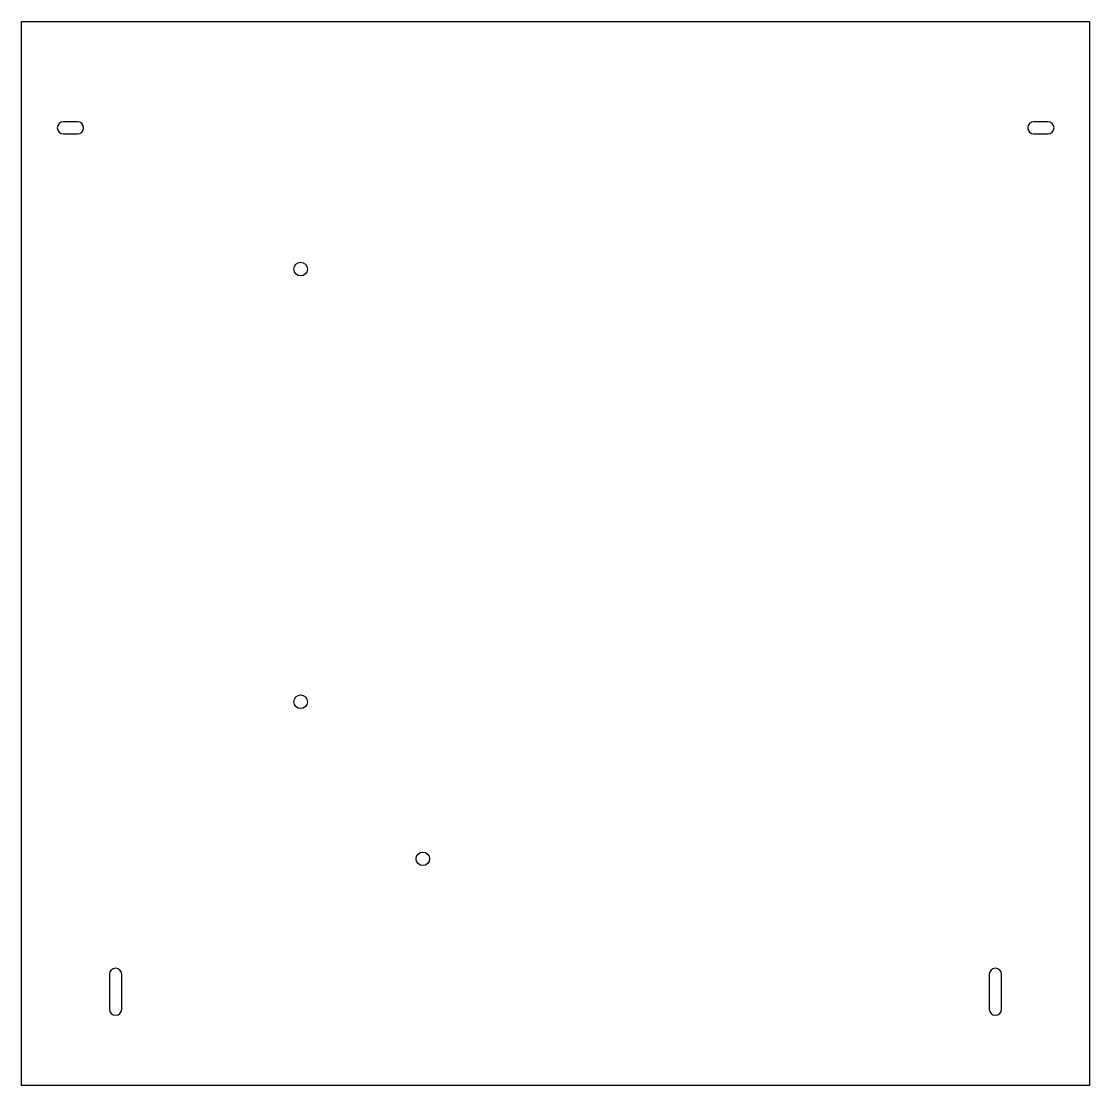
# Model space of a CAD drawing. Header units: millimetres. Extents: x -225 to 81, y -325 to -20.
import ezdxf

# ---------------------------------------------------------------- set-up
doc = ezdxf.new("R2010")
doc.units = ezdxf.units.MM
doc.layers.get('0').update_dxf_attribs({"linetype": 'CONTINUOUS'})

msp = doc.modelspace()

# ---------------------------------------------------------------- linework, layer by layer
for p, q in [((-225.3, -325, -6.5), (-225.3, -20, -6.5)), ((-225.3, -20, -6.5), (80.7, -20, -6.5)), ((80.7, -20, -6.5), (80.7, -325, -6.5)), ((-209.25, -48.75, -6.5), (-213.25, -48.75, -6.5)), ((68.75, -48.75, -6.5), (64.75, -48.75, -6.5)), ((-213.25, -52.25, -6.5), (-209.25, -52.25, -6.5)), ((64.75, -52.25, -6.5), (68.75, -52.25, -6.5)), ((-200.05, -293.1, -6.5), (-200.05, -303.1, -6.5)), ((-196.55, -303.1, -6.5), (-196.55, -293.1, -6.5)), ((51.95, -293.1, -6.5), (51.95, -303.1, -6.5)), ((55.45, -303.1, -6.5), (55.45, -293.1, -6.5)), ((80.7, -325, -6.5), (-225.3, -325, -6.5))]:
    msp.add_line(p, q)
msp.add_lwpolyline([(80.7, -20), (80.7, -325), (-225.3, -325), (-225.3, -20)], close=True)
for points in [[(-213.25, -52.25), (-209.25, -52.25, 1), (-209.25, -48.75), (-213.25, -48.75, 1)], [(64.75, -52.25), (68.75, -52.25, 1), (68.75, -48.75), (64.75, -48.75, 1)], [(-196.55, -303.1), (-196.55, -293.1, 1), (-200.05, -293.1), (-200.05, -303.1, 1)], [(55.45, -303.1), (55.45, -293.1, 1), (51.95, -293.1), (51.95, -303.1, 1)]]:
    msp.add_lwpolyline(points, format="xyb", close=True)
for centre in [(-145.3, -91), (-145.3, -91, -6.5), (-145.3, -215), (-145.3, -215, -6.5), (-110.3, -260), (-110.3, -260, -6.5)]:
    msp.add_circle(centre, 1.95)
for centre, start, end in [((-213.25, -50.5, -6.5), 90, 270), ((-209.25, -50.5, -6.5), -90, 90), ((64.75, -50.5, -6.5), 90, 270), ((68.75, -50.5, -6.5), -90, 90), ((-198.3, -293.1, -6.5), 0, 180), ((53.7, -293.1, -6.5), 0, 180), ((-198.3, -303.1, -6.5), 180, 360), ((53.7, -303.1, -6.5), -180, 0)]:
    msp.add_arc(centre, 1.75, start, end)

doc.saveas('drawing.dxf')
